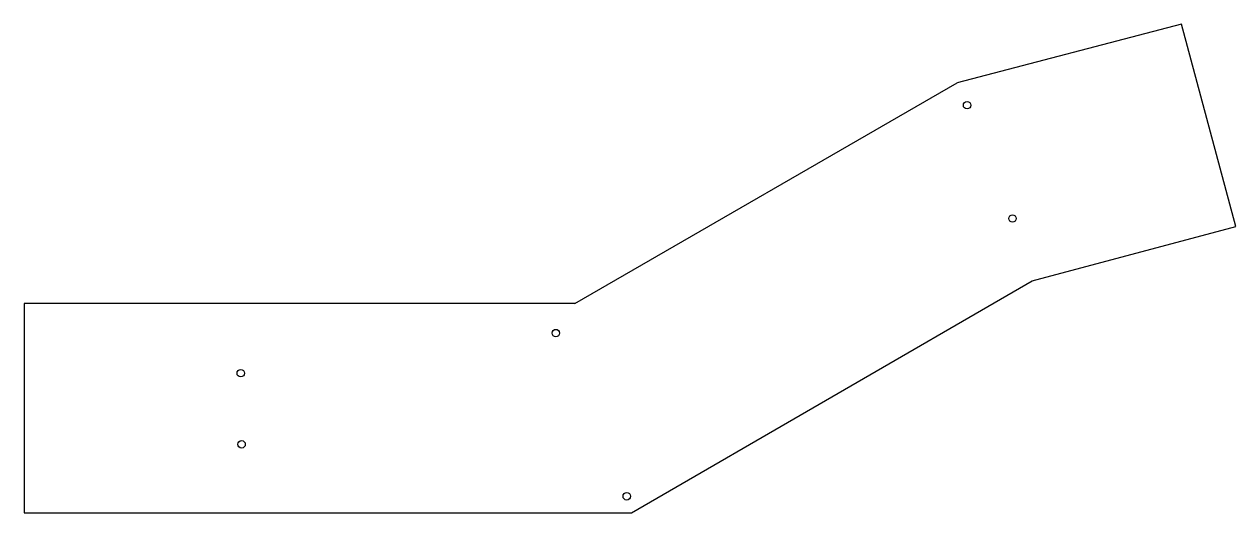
# Model space of a CAD drawing. Header units: millimetres. Extents: x -172 to 153, y -51 to 80.
import ezdxf

# ---------------------------------------------------------------- set-up
doc = ezdxf.new("R2010")
doc.units = ezdxf.units.MM

msp = doc.modelspace()

# ---------------------------------------------------------------- linework, layer by layer
at = {"color": 7, "linetype": 'Continuous'}
for p, q in [((138.28, 80.22), (78.01, 64.54)), ((152.81, 25.97), (138.28, 80.22)), ((-24.59, 5.3), (78.01, 64.54)), ((98.15, 11.33), (152.81, 25.97)), ((-9.4, -50.86), (98.15, 11.33)), ((-172.37, 5.31), (-172.37, -50.69)), ((-24.59, 5.3), (-172.37, 5.29)), ((-151.61, 5.31), (-151.61, 5.29)), ((-172.37, -50.69), (-172.37, -50.86)), ((-172.37, -50.86), (-9.4, -50.86))]:
    msp.add_line(p, q, dxfattribs=at)
for centre in [(80.69, 58.49), (92.88, 28.09), (-29.7, -2.65), (-114.26, -13.42), (-114.03, -32.49), (-10.65, -46.44)]:
    msp.add_circle(centre, 1, dxfattribs=at)

doc.saveas('drawing.dxf')
